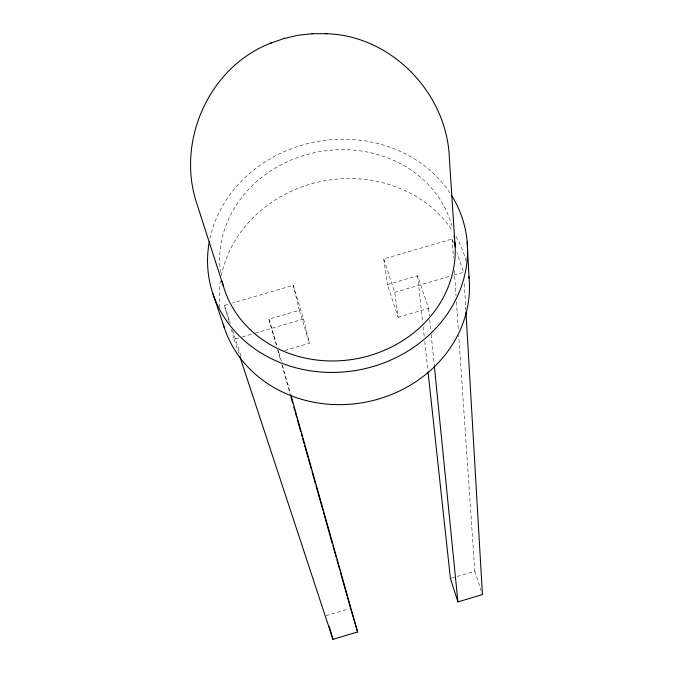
<?xml version="1.0" encoding="UTF-8"?>
<svg xmlns="http://www.w3.org/2000/svg" width="673" height="673" viewBox="0 0 673 673"><rect width="100%" height="100%" fill="white"/><g stroke="black" fill="none" stroke-linecap="round" stroke-linejoin="round"><path stroke-width="0.5" stroke-dasharray="3.37 2.52" d="M326.06 615.677L348.631 608.922M451.39 578.2L456.269 576.744M457.245 576.45L474.81 571.2L458.717 335.406M281.373 361.308L278.815 352.215L280.784 351.643M284.738 350.482L309.429 343.247L303.54 319.019L293.243 285.318L232.353 303.069M398.113 317.277L428.566 308.36L417.63 275.745L387.396 284.578L398.113 317.277L394.731 292.36L383.745 258.937L452.138 238.999L453.493 242.911M229.257 322.35L224.37 305.399L228.357 304.23M276.393 345.459L268.973 319.17L299.367 310.287L293.243 285.318M231.268 329.333L234.145 339.301L241.186 337.24M242.196 336.946L254.259 333.421M255.269 333.127L303.54 319.019M394.731 292.36L449.657 276.3M453.652 275.139L463.638 272.22L456.874 252.678M234.145 339.301L238.738 353.258M474.81 571.2L481.161 590.675M224.37 305.399L230.259 323.351M232.547 330.342L241.043 356.278M299.367 310.287L309.429 343.247M268.973 319.17L277.024 346.208M278.218 350.212L278.815 352.215M282.509 365.346L290.475 393.621M277.537 349.497L280.675 360.619M281.81 364.665L290.088 393.991M383.745 258.937L387.396 284.578M417.63 275.745L422.72 322.72M423.174 326.901L424.301 337.341M424.756 341.514L427.919 370.747M428.566 308.36L429.298 315.671M429.719 319.852L430.762 330.292M431.183 334.473L434.211 364.766M452.138 238.999L453.425 257.86M454.283 270.437L456 295.59M456.429 301.874L458.431 331.217M464.311 283.728L465.834 309.891M219.911 307.561A125.531 112.576 -10.8 0 1 220.458 280.548M221.324 275.686A125.531 112.576 -10.8 0 1 322.737 181.113A125.531 112.576 -10.8 0 1 452.365 230.671M455.991 236.551A125.531 112.576 -10.8 0 1 466.01 260.813M209.942 238.511A130.486 116.067 -10.8 0 1 315.788 141.826A130.486 116.067 -10.8 0 1 449.808 192.739M220.483 272.481A118.246 105.173 -10.8 0 1 317.866 151.972A118.246 105.173 -10.8 0 1 452.567 228.441"/><path stroke-width="1.01" d="M271.909 42.71C210.422 65.525 176.713 138.958 195.978 200.983L223.327 285.949M283.897 38.588L298.063 35.232L312.945 33.667M269.991 43.417L284.755 38.252M239.731 356.244L332.95 639.35L357.607 631.964L290.761 394.63M428.036 371.79L450.414 578.494L457.918 601.914L482.432 594.57L465.96 311.986M325.177 33.692C390.862 34.727 447.217 93.185 449.354 158.231L455.175 246.941M311.607 33.7L327.633 33.65M212.836 293.571L224.446 328.104M350.885 609.326L357.607 631.964M329.223 626.529L332.95 639.35M290.946 397.02L292.662 403.085M293.798 407.131L294.656 410.168M295.228 412.187L296.658 417.243M297.222 419.262L300.654 431.401M301.218 433.42L302.076 436.457M302.648 438.476L304.078 443.532M304.642 445.551L308.074 457.69M308.638 459.709L311.498 469.821M312.07 471.84L315.494 483.971M316.058 485.999L322.914 510.26M323.486 512.288L332.327 543.633M332.899 545.652L336.323 557.782M336.895 559.81L339.747 569.913M340.319 571.941L347.167 596.202M347.739 598.23L350.591 608.342M434.312 365.818L457.918 601.914M467.171 241.952L469.098 278.429M468.913 276.468A125.531 112.576 -10.8 0 1 366.011 402.075A125.531 112.576 -10.8 0 1 223.276 324.344M451.474 195.313A130.486 116.067 -10.8 0 1 359.306 369.847A130.486 116.067 -10.8 0 1 209.337 241.514M454.115 236.147A118.246 105.173 -10.8 0 1 454.401 238.091M454.847 242.019A118.246 105.173 -10.8 0 1 354.309 359.13A118.246 105.173 -10.8 0 1 222.09 281.188"/></g></svg>
